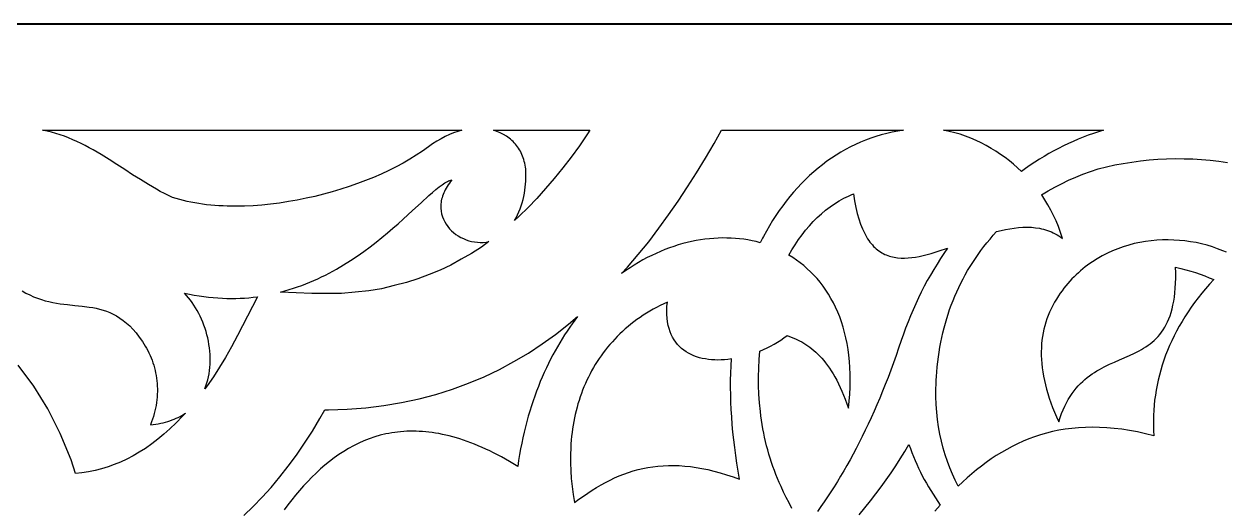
# Model space of a CAD drawing. Extents: x -52 to 65, y 51 to 91.
# Drawn here: x -30.65 to 4.06, y 77.39 to 91.4 of the extents above; entities that cross this region are included whole.
import ezdxf

# ---------------------------------------------------------------- set-up
doc = ezdxf.new("R2010")
doc.units = 0
doc.header["$MEASUREMENT"] = 0
doc.layers.add('LAYER_1', color=18, linetype='CONTINUOUS')

msp = doc.modelspace()

# ---------------------------------------------------------------- linework, layer by layer
at = {"layer": 'LAYER_1'}
for points in [[(64.584, 91.402), (-30.084, 91.402), (-51.868, 91.402)], [(64.584, 91.388), (-51.868, 91.388)], [(4.13, 84.795), (4.024, 84.838), (3.874, 84.896), (3.722, 84.948), (3.568, 84.995), (3.411, 85.035), (3.252, 85.07), (3.092, 85.098), (2.93, 85.121), (2.768, 85.137), (2.605, 85.147), (2.441, 85.151), (2.277, 85.149), (2.113, 85.14), (1.95, 85.125), (1.787, 85.104), (1.625, 85.075), (1.464, 85.041), (1.304, 84.999), (1.146, 84.951), (0.991, 84.896), (0.837, 84.834), (0.686, 84.765), (0.538, 84.689), (0.392, 84.606), (0.251, 84.515), (0.181, 84.467), (0.112, 84.418), (0.045, 84.366), (-0.022, 84.313), (-0.088, 84.258), (-0.152, 84.201), (-0.216, 84.142), (-0.278, 84.081), (-0.339, 84.019), (-0.399, 83.954), (-0.458, 83.888), (-0.515, 83.82), (-0.572, 83.749), (-0.626, 83.677), (-0.68, 83.603), (-0.732, 83.527), (-0.79, 83.437), (-0.844, 83.345), (-0.895, 83.252), (-0.942, 83.158), (-0.986, 83.062), (-1.027, 82.965), (-1.064, 82.867), (-1.097, 82.767), (-1.126, 82.665), (-1.152, 82.563), (-1.174, 82.458), (-1.193, 82.353), (-1.207, 82.245), (-1.218, 82.137), (-1.225, 82.026), (-1.228, 81.914), (-1.227, 81.8), (-1.223, 81.685), (-1.214, 81.568), (-1.201, 81.449), (-1.184, 81.329), (-1.163, 81.207), (-1.138, 81.083), (-1.109, 80.957), (-1.076, 80.83), (-1.038, 80.7), (-0.996, 80.569), (-0.95, 80.436), (-0.9, 80.301), (-0.845, 80.164), (-0.786, 80.025), (-0.723, 79.884), (-0.682, 80.007), (-0.64, 80.123), (-0.595, 80.233), (-0.547, 80.338), (-0.497, 80.437), (-0.445, 80.53), (-0.391, 80.618), (-0.335, 80.702), (-0.277, 80.78), (-0.217, 80.855), (-0.156, 80.925), (-0.093, 80.991), (-0.029, 81.053), (0.037, 81.111), (0.104, 81.166), (0.172, 81.218), (0.241, 81.268), (0.311, 81.314), (0.382, 81.358), (0.453, 81.399), (0.597, 81.477), (0.743, 81.548), (0.89, 81.614), (1.036, 81.678), (1.325, 81.803), (1.465, 81.869), (1.602, 81.939), (1.669, 81.976), (1.734, 82.015), (1.799, 82.055), (1.861, 82.098), (1.923, 82.144), (1.982, 82.191), (2.04, 82.242), (2.096, 82.296), (2.15, 82.353), (2.202, 82.414), (2.251, 82.478), (2.299, 82.546), (2.344, 82.619), (2.386, 82.696), (2.426, 82.777), (2.463, 82.863), (2.498, 82.955), (2.529, 83.051), (2.557, 83.153), (2.583, 83.261), (2.605, 83.375), (2.623, 83.495), (2.638, 83.621), (2.65, 83.754), (2.658, 83.893), (2.662, 84.04), (2.662, 84.194), (2.658, 84.356), (2.807, 84.323), (2.953, 84.286), (3.095, 84.246), (3.235, 84.203), (3.371, 84.156), (3.504, 84.107), (3.634, 84.055), (3.761, 83.999), (3.642, 83.868), (3.527, 83.736), (3.417, 83.603), (3.311, 83.469), (3.209, 83.335), (3.112, 83.199), (3.019, 83.063), (2.93, 82.926), (2.845, 82.789), (2.765, 82.651), (2.689, 82.512), (2.617, 82.372), (2.549, 82.232), (2.485, 82.092), (2.426, 81.95), (2.37, 81.809), (2.319, 81.666), (2.272, 81.523), (2.228, 81.38), (2.189, 81.236), (2.154, 81.092), (2.123, 80.947), (2.096, 80.802), (2.073, 80.656), (2.053, 80.51), (2.038, 80.364), (2.027, 80.217), (2.019, 80.07), (2.016, 79.923), (2.016, 79.775), (2.02, 79.627), (2.028, 79.479), (1.789, 79.539), (1.555, 79.59), (1.326, 79.633), (1.102, 79.667), (0.883, 79.694), (0.668, 79.712), (0.458, 79.723), (0.251, 79.726), (0.05, 79.723), (-0.148, 79.711), (-0.341, 79.693), (-0.531, 79.669), (-0.716, 79.637), (-0.898, 79.599), (-1.076, 79.555), (-1.25, 79.505), (-1.421, 79.449), (-1.589, 79.387), (-1.753, 79.32), (-1.914, 79.247), (-2.072, 79.169), (-2.227, 79.086), (-2.379, 78.998), (-2.528, 78.906), (-2.674, 78.809), (-2.818, 78.708), (-2.959, 78.602), (-3.098, 78.493), (-3.234, 78.38), (-3.368, 78.263), (-3.5, 78.143), (-3.63, 78.02), (-3.717, 78.193), (-3.798, 78.37), (-3.874, 78.552), (-3.944, 78.738), (-4.008, 78.929), (-4.065, 79.124), (-4.116, 79.323), (-4.16, 79.527), (-4.198, 79.736), (-4.228, 79.949), (-4.251, 80.167), (-4.267, 80.389), (-4.275, 80.616), (-4.275, 80.848), (-4.272, 80.965), (-4.267, 81.084), (-4.26, 81.204), (-4.251, 81.325), (-4.237, 81.472), (-4.221, 81.617), (-4.203, 81.761), (-4.182, 81.904), (-4.159, 82.046), (-4.132, 82.186), (-4.104, 82.326), (-4.072, 82.463), (-4.039, 82.6), (-4.002, 82.735), (-3.963, 82.87), (-3.921, 83.002), (-3.877, 83.134), (-3.83, 83.264), (-3.78, 83.393), (-3.728, 83.521), (-3.673, 83.648), (-3.615, 83.773), (-3.554, 83.897), (-3.491, 84.02), (-3.425, 84.141), (-3.357, 84.261), (-3.285, 84.38), (-3.211, 84.498), (-3.134, 84.614), (-3.055, 84.729), (-2.972, 84.843), (-2.887, 84.955), (-2.799, 85.066), (-2.708, 85.176), (-2.614, 85.285), (-2.518, 85.392), (-2.389, 85.423), (-2.261, 85.451), (-2.133, 85.474), (-2.007, 85.493), (-1.882, 85.507), (-1.757, 85.516), (-1.634, 85.518), (-1.513, 85.514), (-1.393, 85.503), (-1.275, 85.485), (-1.217, 85.472), (-1.159, 85.458), (-1.102, 85.442), (-1.045, 85.424), (-0.989, 85.403), (-0.934, 85.381), (-0.879, 85.356), (-0.824, 85.328), (-0.77, 85.298), (-0.717, 85.266), (-0.665, 85.231), (-0.613, 85.194), (-0.669, 85.367), (-0.731, 85.535), (-0.799, 85.698), (-0.872, 85.857), (-0.95, 86.011), (-1.033, 86.161), (-1.121, 86.308), (-1.214, 86.451), (-1.219, 86.451), (-1.031, 86.566), (-0.838, 86.675), (-0.64, 86.778), (-0.438, 86.876), (-0.232, 86.967), (-0.021, 87.053), (0.194, 87.133), (0.414, 87.207), (0.655, 87.267), (0.898, 87.319), (1.144, 87.366), (1.391, 87.405), (1.641, 87.438), (1.892, 87.465), (2.144, 87.484), (2.397, 87.497), (2.65, 87.502), (2.903, 87.501), (3.157, 87.493), (3.41, 87.477), (3.662, 87.455), (3.913, 87.425), (4.162, 87.388)], [(-8.442, 77.377), (-8.523, 77.533), (-8.602, 77.691), (-8.679, 77.849), (-8.753, 78.009), (-8.805, 78.123), (-8.855, 78.238), (-8.903, 78.354), (-8.948, 78.471), (-8.991, 78.589), (-9.032, 78.708), (-9.07, 78.828), (-9.106, 78.948), (-9.141, 79.069), (-9.173, 79.191), (-9.202, 79.313), (-9.23, 79.436), (-9.256, 79.559), (-9.279, 79.683), (-9.301, 79.807), (-9.32, 79.932), (-9.337, 80.057), (-9.353, 80.182), (-9.377, 80.433), (-9.394, 80.684), (-9.403, 80.936), (-9.404, 81.186), (-9.398, 81.437), (-9.385, 81.686), (-9.365, 81.933), (-9.26, 81.978), (-9.157, 82.026), (-9.056, 82.078), (-8.957, 82.133), (-8.86, 82.191), (-8.765, 82.251), (-8.672, 82.314), (-8.581, 82.379), (-8.459, 82.336), (-8.337, 82.286), (-8.217, 82.228), (-8.157, 82.196), (-8.097, 82.162), (-8.037, 82.125), (-7.978, 82.086), (-7.92, 82.044), (-7.861, 81.999), (-7.803, 81.951), (-7.746, 81.9), (-7.688, 81.845), (-7.632, 81.787), (-7.575, 81.726), (-7.52, 81.66), (-7.464, 81.591), (-7.409, 81.518), (-7.355, 81.441), (-7.302, 81.359), (-7.249, 81.273), (-7.196, 81.182), (-7.144, 81.087), (-7.093, 80.986), (-7.042, 80.881), (-6.993, 80.771), (-6.943, 80.655), (-6.895, 80.534), (-6.847, 80.407), (-6.8, 80.274), (-6.779, 80.481), (-6.764, 80.684), (-6.755, 80.882), (-6.751, 81.076), (-6.753, 81.266), (-6.76, 81.451), (-6.773, 81.632), (-6.792, 81.809), (-6.815, 81.981), (-6.843, 82.149), (-6.877, 82.312), (-6.915, 82.471), (-6.958, 82.625), (-7.006, 82.775), (-7.058, 82.92), (-7.115, 83.061), (-7.175, 83.198), (-7.241, 83.33), (-7.31, 83.458), (-7.383, 83.581), (-7.46, 83.699), (-7.54, 83.814), (-7.625, 83.923), (-7.713, 84.028), (-7.804, 84.129), (-7.898, 84.225), (-7.996, 84.317), (-8.097, 84.404), (-8.201, 84.486), (-8.307, 84.564), (-8.417, 84.637), (-8.529, 84.706), (-8.439, 84.862), (-8.345, 85.012), (-8.248, 85.158), (-8.147, 85.298), (-8.042, 85.432), (-7.934, 85.561), (-7.822, 85.683), (-7.706, 85.799), (-7.587, 85.909), (-7.464, 86.012), (-7.338, 86.108), (-7.208, 86.197), (-7.075, 86.279), (-7.007, 86.318), (-6.939, 86.354), (-6.87, 86.388), (-6.799, 86.421), (-6.729, 86.451), (-6.657, 86.48), (-6.625, 86.279), (-6.589, 86.092), (-6.549, 85.919), (-6.504, 85.758), (-6.455, 85.61), (-6.429, 85.541), (-6.401, 85.474), (-6.373, 85.411), (-6.344, 85.35), (-6.314, 85.293), (-6.283, 85.238), (-6.251, 85.185), (-6.218, 85.136), (-6.184, 85.089), (-6.149, 85.044), (-6.113, 85.003), (-6.077, 84.963), (-6.039, 84.926), (-6.001, 84.892), (-5.962, 84.86), (-5.922, 84.83), (-5.881, 84.802), (-5.839, 84.777), (-5.797, 84.754), (-5.754, 84.732), (-5.71, 84.713), (-5.666, 84.696), (-5.62, 84.681), (-5.574, 84.668), (-5.48, 84.647), (-5.384, 84.633), (-5.284, 84.625), (-5.183, 84.624), (-5.079, 84.629), (-4.973, 84.639), (-4.865, 84.654), (-4.755, 84.674), (-4.643, 84.698), (-4.529, 84.726), (-4.414, 84.758), (-4.298, 84.793), (-4.18, 84.83), (-3.94, 84.911), (-4.044, 84.76), (-4.145, 84.607), (-4.243, 84.451), (-4.339, 84.293), (-4.433, 84.133), (-4.523, 83.97), (-4.611, 83.806), (-4.697, 83.639), (-4.779, 83.47), (-4.859, 83.3), (-4.936, 83.127), (-5.01, 82.953), (-5.081, 82.777), (-5.15, 82.598), (-5.215, 82.418), (-5.277, 82.237), (-5.352, 82.016), (-5.427, 81.799), (-5.503, 81.586), (-5.581, 81.376), (-5.659, 81.169), (-5.738, 80.966), (-5.818, 80.767), (-5.899, 80.57), (-5.981, 80.377), (-6.064, 80.187), (-6.147, 80.001), (-6.232, 79.817), (-6.317, 79.637), (-6.404, 79.46), (-6.491, 79.286), (-6.579, 79.115), (-6.668, 78.947), (-6.758, 78.782), (-6.848, 78.62), (-6.94, 78.461), (-7.032, 78.305), (-7.125, 78.152), (-7.219, 78.001), (-7.314, 77.853), (-7.409, 77.708), (-7.505, 77.566), (-7.602, 77.427), (-7.7, 77.29)], [(-30.702, 83.675), (-30.598, 83.612), (-30.487, 83.556), (-30.374, 83.505), (-30.262, 83.46), (-30.15, 83.422), (-30.039, 83.39), (-29.929, 83.362), (-29.819, 83.339), (-29.711, 83.319), (-29.603, 83.303), (-29.389, 83.276), (-29.178, 83.255), (-28.971, 83.233), (-28.766, 83.206), (-28.664, 83.189), (-28.564, 83.169), (-28.464, 83.146), (-28.365, 83.117), (-28.266, 83.084), (-28.168, 83.045), (-28.071, 83), (-27.974, 82.948), (-27.879, 82.888), (-27.784, 82.82), (-27.689, 82.744), (-27.595, 82.658), (-27.502, 82.562), (-27.41, 82.455), (-27.318, 82.338), (-27.227, 82.208), (-27.185, 82.144), (-27.145, 82.078), (-27.107, 82.012), (-27.071, 81.945), (-27.037, 81.876), (-27.005, 81.807), (-26.975, 81.737), (-26.948, 81.666), (-26.923, 81.594), (-26.9, 81.521), (-26.879, 81.447), (-26.86, 81.373), (-26.844, 81.298), (-26.83, 81.223), (-26.818, 81.146), (-26.808, 81.07), (-26.801, 80.992), (-26.796, 80.915), (-26.794, 80.836), (-26.794, 80.758), (-26.797, 80.679), (-26.802, 80.6), (-26.809, 80.52), (-26.819, 80.44), (-26.832, 80.36), (-26.847, 80.28), (-26.864, 80.2), (-26.885, 80.12), (-26.908, 80.039), (-26.933, 79.959), (-26.961, 79.879), (-26.992, 79.799), (-26.915, 79.807), (-26.84, 79.817), (-26.767, 79.829), (-26.696, 79.843), (-26.627, 79.858), (-26.559, 79.876), (-26.493, 79.894), (-26.429, 79.915), (-26.368, 79.937), (-26.307, 79.96), (-26.249, 79.985), (-26.193, 80.012), (-26.138, 80.04), (-26.085, 80.069), (-25.985, 80.13), (-26.071, 80.046), (-26.248, 79.855), (-26.43, 79.684), (-26.606, 79.523), (-26.782, 79.376), (-26.959, 79.243), (-27.14, 79.11), (-27.322, 79.001), (-27.499, 78.897), (-27.68, 78.801), (-27.861, 78.719), (-28.043, 78.646), (-28.22, 78.583), (-28.406, 78.518), (-28.591, 78.474), (-28.788, 78.432), (-28.979, 78.404), (-29.16, 78.386), (-29.29, 78.783), (-29.604, 79.547), (-29.963, 80.263), (-30.368, 80.915), (-30.817, 81.525)], [(-24.29, 77.171), (-24.028, 77.431), (-23.765, 77.701), (-23.506, 77.986), (-23.254, 78.29), (-23.011, 78.599), (-22.771, 78.921), (-22.542, 79.263), (-22.309, 79.614), (-22.094, 79.983), (-21.951, 80.234), (-21.845, 80.234), (-21.301, 80.245), (-20.762, 80.287), (-20.241, 80.354), (-19.73, 80.439), (-19.224, 80.552), (-18.737, 80.677), (-18.255, 80.824), (-17.797, 80.999), (-17.343, 81.185), (-16.899, 81.398), (-16.479, 81.629), (-16.063, 81.873), (-15.662, 82.138), (-15.276, 82.413), (-14.903, 82.707), (-14.64, 82.93), (-14.717, 82.828), (-14.793, 82.724), (-14.868, 82.619), (-14.941, 82.511), (-15.013, 82.4), (-15.084, 82.288), (-15.154, 82.174), (-15.223, 82.057), (-15.29, 81.938), (-15.355, 81.818), (-15.42, 81.694), (-15.482, 81.569), (-15.543, 81.442), (-15.603, 81.312), (-15.661, 81.18), (-15.718, 81.046), (-15.772, 80.91), (-15.826, 80.771), (-15.877, 80.63), (-15.926, 80.487), (-15.974, 80.342), (-16.02, 80.195), (-16.064, 80.045), (-16.106, 79.893), (-16.146, 79.738), (-16.184, 79.582), (-16.22, 79.423), (-16.254, 79.262), (-16.286, 79.098), (-16.316, 78.932), (-16.344, 78.764), (-16.369, 78.594), (-16.606, 78.736), (-16.839, 78.866), (-17.067, 78.986), (-17.179, 79.041), (-17.291, 79.094), (-17.401, 79.143), (-17.511, 79.191), (-17.619, 79.235), (-17.727, 79.277), (-17.833, 79.316), (-17.938, 79.353), (-18.043, 79.387), (-18.146, 79.419), (-18.248, 79.448), (-18.35, 79.474), (-18.45, 79.499), (-18.549, 79.52), (-18.648, 79.54), (-18.745, 79.557), (-18.842, 79.571), (-18.938, 79.584), (-19.032, 79.594), (-19.126, 79.602), (-19.219, 79.607), (-19.311, 79.611), (-19.402, 79.612), (-19.492, 79.611), (-19.581, 79.608), (-19.669, 79.603), (-19.757, 79.596), (-19.844, 79.587), (-19.929, 79.576), (-20.014, 79.563), (-20.098, 79.548), (-20.181, 79.531), (-20.345, 79.492), (-20.506, 79.445), (-20.664, 79.391), (-20.818, 79.331), (-20.969, 79.264), (-21.117, 79.19), (-21.263, 79.111), (-21.405, 79.025), (-21.545, 78.934), (-21.681, 78.837), (-21.815, 78.736), (-21.947, 78.629), (-22.075, 78.517), (-22.201, 78.401), (-22.325, 78.28), (-22.446, 78.156), (-22.565, 78.027), (-22.682, 77.895), (-22.796, 77.76), (-22.908, 77.621), (-23.018, 77.48), (-23.125, 77.335)], [(-6.496, 77.188), (-6.33, 77.39), (-6.168, 77.593), (-6.012, 77.796), (-5.861, 78), (-5.714, 78.203), (-5.573, 78.407), (-5.436, 78.611), (-5.304, 78.815), (-5.176, 79.02), (-5.053, 79.224), (-5.013, 79.108), (-4.971, 78.993), (-4.926, 78.879), (-4.879, 78.765), (-4.83, 78.653), (-4.778, 78.541), (-4.724, 78.43), (-4.668, 78.32), (-4.61, 78.211), (-4.55, 78.103), (-4.488, 77.996), (-4.424, 77.89), (-4.291, 77.68), (-4.151, 77.474), (-4.305, 77.298)]]:
    msp.add_lwpolyline(points, dxfattribs=at)
for points in [[(-17.987, 88.323), (-18.106, 88.289), (-18.225, 88.248), (-18.346, 88.2), (-18.467, 88.144), (-18.588, 88.08), (-18.711, 88.009), (-18.833, 87.929), (-18.956, 87.84), (-19.125, 87.719), (-19.304, 87.601), (-19.491, 87.485), (-19.687, 87.373), (-19.891, 87.264), (-20.102, 87.159), (-20.319, 87.058), (-20.543, 86.96), (-20.773, 86.868), (-21.008, 86.779), (-21.248, 86.695), (-21.491, 86.616), (-21.738, 86.543), (-21.988, 86.474), (-22.24, 86.411), (-22.494, 86.354), (-22.75, 86.302), (-23.006, 86.257), (-23.262, 86.218), (-23.518, 86.185), (-23.773, 86.16), (-24.026, 86.141), (-24.278, 86.129), (-24.527, 86.125), (-24.772, 86.128), (-24.894, 86.132), (-25.014, 86.139), (-25.134, 86.147), (-25.252, 86.158), (-25.369, 86.17), (-25.485, 86.185), (-25.599, 86.201), (-25.712, 86.22), (-25.824, 86.241), (-25.934, 86.264), (-26.043, 86.289), (-26.149, 86.317), (-26.254, 86.346), (-26.358, 86.378), (-26.475, 86.434), (-26.592, 86.494), (-26.709, 86.555), (-26.824, 86.619), (-27.054, 86.753), (-27.282, 86.894), (-27.509, 87.038), (-27.735, 87.185), (-27.962, 87.332), (-28.19, 87.477), (-28.419, 87.618), (-28.65, 87.753), (-28.766, 87.818), (-28.884, 87.88), (-29.002, 87.94), (-29.121, 87.997), (-29.241, 88.051), (-29.362, 88.102), (-29.484, 88.149), (-29.608, 88.193), (-29.732, 88.232), (-29.858, 88.267), (-29.986, 88.297), (-30.115, 88.323)], [(-14.287, 88.323), (-14.35, 88.219), (-14.588, 87.874), (-14.826, 87.549), (-15.07, 87.233), (-15.314, 86.926), (-15.567, 86.641), (-15.814, 86.347), (-16.073, 86.09), (-16.331, 85.833), (-16.464, 85.711), (-16.416, 85.792), (-16.373, 85.876), (-16.334, 85.962), (-16.298, 86.049), (-16.267, 86.138), (-16.24, 86.228), (-16.216, 86.318), (-16.196, 86.409), (-16.178, 86.499), (-16.164, 86.588), (-16.153, 86.676), (-16.145, 86.763), (-16.139, 86.848), (-16.135, 86.931), (-16.134, 87.01), (-16.135, 87.087), (-16.137, 87.146), (-16.141, 87.204), (-16.148, 87.26), (-16.157, 87.316), (-16.167, 87.37), (-16.18, 87.423), (-16.194, 87.475), (-16.21, 87.526), (-16.229, 87.575), (-16.249, 87.623), (-16.27, 87.67), (-16.294, 87.715), (-16.319, 87.76), (-16.346, 87.803), (-16.374, 87.844), (-16.404, 87.884), (-16.436, 87.923), (-16.469, 87.96), (-16.504, 87.996), (-16.54, 88.031), (-16.578, 88.063), (-16.617, 88.095), (-16.657, 88.125), (-16.699, 88.153), (-16.786, 88.205), (-16.878, 88.251), (-16.975, 88.29), (-17.075, 88.323)], [(-5.215, 88.323), (-5.378, 88.299), (-5.539, 88.269), (-5.697, 88.234), (-5.854, 88.193), (-6.008, 88.148), (-6.161, 88.097), (-6.311, 88.041), (-6.459, 87.981), (-6.604, 87.915), (-6.748, 87.845), (-6.889, 87.77), (-7.027, 87.69), (-7.164, 87.606), (-7.298, 87.518), (-7.429, 87.425), (-7.558, 87.328), (-7.685, 87.226), (-7.809, 87.12), (-7.93, 87.011), (-8.049, 86.897), (-8.165, 86.78), (-8.279, 86.658), (-8.39, 86.533), (-8.498, 86.404), (-8.604, 86.272), (-8.707, 86.136), (-8.807, 85.997), (-8.904, 85.854), (-8.999, 85.708), (-9.09, 85.559), (-9.179, 85.407), (-9.264, 85.251), (-9.287, 85.203), (-9.31, 85.157), (-9.359, 85.069), (-9.475, 85.099), (-9.593, 85.125), (-9.712, 85.148), (-9.832, 85.167), (-9.954, 85.182), (-10.076, 85.193), (-10.199, 85.201), (-10.324, 85.205), (-10.449, 85.206), (-10.575, 85.202), (-10.701, 85.195), (-10.828, 85.184), (-10.956, 85.17), (-11.084, 85.151), (-11.212, 85.129), (-11.341, 85.104), (-11.47, 85.074), (-11.599, 85.041), (-11.728, 85.004), (-11.856, 84.963), (-11.985, 84.918), (-12.113, 84.869), (-12.241, 84.817), (-12.369, 84.761), (-12.496, 84.701), (-12.623, 84.637), (-12.749, 84.57), (-12.874, 84.498), (-12.998, 84.423), (-13.122, 84.344), (-13.244, 84.261), (-13.366, 84.174), (-13.194, 84.358), (-12.888, 84.732), (-12.582, 85.098), (-12.286, 85.485), (-12.005, 85.877), (-11.728, 86.275), (-11.46, 86.687), (-11.198, 87.092), (-10.94, 87.513), (-10.687, 87.944), (-10.477, 88.323)], [(0.577, 88.323), (0.428, 88.278), (0.281, 88.23), (0.134, 88.178), (-0.012, 88.123), (-0.157, 88.064), (-0.301, 88.003), (-0.444, 87.938), (-0.586, 87.87), (-0.728, 87.799), (-0.868, 87.725), (-1.007, 87.648), (-1.144, 87.568), (-1.281, 87.484), (-1.416, 87.398), (-1.549, 87.309), (-1.682, 87.217), (-1.72, 87.189), (-1.801, 87.134), (-1.912, 87.237), (-2.029, 87.338), (-2.15, 87.437), (-2.275, 87.533), (-2.405, 87.626), (-2.539, 87.715), (-2.676, 87.8), (-2.817, 87.881), (-2.962, 87.958), (-3.11, 88.029), (-3.261, 88.094), (-3.416, 88.154), (-3.573, 88.207), (-3.732, 88.253), (-3.895, 88.292), (-3.977, 88.308), (-4.059, 88.323)], [(-17.204, 85.103), (-17.419, 84.942), (-17.711, 84.755), (-18.006, 84.589), (-18.302, 84.423), (-18.618, 84.272), (-18.933, 84.148), (-19.257, 84.021), (-19.592, 83.917), (-19.945, 83.826), (-20.308, 83.738), (-20.681, 83.68), (-21.072, 83.636), (-21.468, 83.602), (-21.884, 83.595), (-22.323, 83.595), (-23.235, 83.641), (-23.108, 83.675), (-22.984, 83.711), (-22.861, 83.75), (-22.739, 83.791), (-22.619, 83.834), (-22.501, 83.879), (-22.384, 83.926), (-22.269, 83.975), (-22.156, 84.026), (-22.044, 84.079), (-21.934, 84.133), (-21.825, 84.189), (-21.612, 84.305), (-21.406, 84.426), (-21.206, 84.551), (-21.012, 84.68), (-20.825, 84.812), (-20.643, 84.945), (-20.468, 85.08), (-20.299, 85.216), (-20.136, 85.351), (-19.979, 85.485), (-19.828, 85.618), (-19.683, 85.748), (-19.412, 85.997), (-19.164, 86.228), (-18.94, 86.433), (-18.836, 86.525), (-18.739, 86.608), (-18.647, 86.682), (-18.561, 86.746), (-18.481, 86.799), (-18.406, 86.841), (-18.371, 86.857), (-18.337, 86.87), (-18.305, 86.88), (-18.274, 86.887), (-18.313, 86.839), (-18.349, 86.791), (-18.383, 86.744), (-18.414, 86.696), (-18.442, 86.649), (-18.468, 86.602), (-18.491, 86.556), (-18.512, 86.509), (-18.531, 86.463), (-18.547, 86.417), (-18.56, 86.372), (-18.572, 86.326), (-18.581, 86.282), (-18.588, 86.237), (-18.593, 86.193), (-18.595, 86.15), (-18.595, 86.064), (-18.586, 85.981), (-18.571, 85.9), (-18.548, 85.821), (-18.518, 85.746), (-18.483, 85.673), (-18.441, 85.604), (-18.394, 85.538), (-18.342, 85.475), (-18.285, 85.416), (-18.224, 85.361), (-18.159, 85.311), (-18.09, 85.264), (-18.018, 85.223), (-17.943, 85.186), (-17.865, 85.154), (-17.786, 85.127), (-17.705, 85.106), (-17.623, 85.09), (-17.539, 85.081), (-17.455, 85.077), (-17.371, 85.079), (-17.287, 85.088)], [(-23.899, 83.504), (-24.476, 82.379), (-24.648, 82.058), (-24.82, 81.744), (-25.001, 81.463), (-25.173, 81.185), (-25.355, 80.922), (-25.422, 80.837), (-25.389, 80.922), (-25.36, 81.008), (-25.335, 81.095), (-25.314, 81.184), (-25.297, 81.275), (-25.283, 81.366), (-25.273, 81.459), (-25.267, 81.552), (-25.264, 81.647), (-25.265, 81.741), (-25.269, 81.836), (-25.276, 81.931), (-25.287, 82.026), (-25.301, 82.121), (-25.318, 82.216), (-25.338, 82.31), (-25.36, 82.403), (-25.386, 82.495), (-25.415, 82.587), (-25.446, 82.677), (-25.48, 82.766), (-25.516, 82.853), (-25.556, 82.939), (-25.597, 83.023), (-25.641, 83.104), (-25.687, 83.184), (-25.736, 83.261), (-25.786, 83.336), (-25.839, 83.407), (-25.894, 83.477), (-25.951, 83.543), (-26.009, 83.605), (-25.868, 83.576), (-25.728, 83.55), (-25.59, 83.528), (-25.452, 83.508), (-25.316, 83.492), (-25.181, 83.479), (-25.047, 83.468), (-24.914, 83.461), (-24.783, 83.457), (-24.653, 83.455), (-24.524, 83.456), (-24.396, 83.461), (-24.27, 83.467), (-24.145, 83.477), (-24.021, 83.489)], [(-12.043, 83.351), (-12.149, 83.301), (-12.253, 83.25), (-12.355, 83.196), (-12.454, 83.142), (-12.552, 83.085), (-12.648, 83.027), (-12.741, 82.967), (-12.833, 82.905), (-12.922, 82.842), (-13.009, 82.777), (-13.095, 82.71), (-13.178, 82.642), (-13.259, 82.573), (-13.338, 82.502), (-13.415, 82.429), (-13.49, 82.355), (-13.563, 82.28), (-13.634, 82.203), (-13.703, 82.124), (-13.77, 82.045), (-13.835, 81.964), (-13.898, 81.882), (-13.958, 81.798), (-14.017, 81.713), (-14.074, 81.627), (-14.128, 81.54), (-14.181, 81.451), (-14.232, 81.361), (-14.28, 81.271), (-14.327, 81.179), (-14.372, 81.085), (-14.414, 80.991), (-14.455, 80.896), (-14.493, 80.8), (-14.53, 80.702), (-14.564, 80.604), (-14.597, 80.505), (-14.628, 80.405), (-14.656, 80.304), (-14.683, 80.202), (-14.707, 80.099), (-14.73, 79.995), (-14.75, 79.891), (-14.769, 79.785), (-14.786, 79.679), (-14.8, 79.572), (-14.813, 79.465), (-14.824, 79.356), (-14.832, 79.247), (-14.839, 79.138), (-14.846, 78.917), (-14.846, 78.693), (-14.838, 78.468), (-14.822, 78.24), (-14.798, 78.011), (-14.766, 77.78), (-14.727, 77.547), (-14.6, 77.642), (-14.473, 77.733), (-14.346, 77.82), (-14.218, 77.904), (-14.09, 77.983), (-13.961, 78.058), (-13.831, 78.129), (-13.7, 78.196), (-13.568, 78.258), (-13.436, 78.316), (-13.301, 78.369), (-13.166, 78.417), (-13.028, 78.46), (-12.889, 78.499), (-12.748, 78.532), (-12.606, 78.56), (-12.461, 78.583), (-12.314, 78.6), (-12.164, 78.612), (-12.012, 78.619), (-11.858, 78.619), (-11.701, 78.614), (-11.541, 78.603), (-11.378, 78.586), (-11.212, 78.563), (-11.042, 78.533), (-10.87, 78.498), (-10.694, 78.455), (-10.514, 78.406), (-10.33, 78.351), (-10.143, 78.289), (-9.952, 78.22), (-9.993, 78.451), (-10.03, 78.681), (-10.065, 78.909), (-10.095, 79.135), (-10.122, 79.36), (-10.145, 79.583), (-10.165, 79.804), (-10.182, 80.023), (-10.195, 80.24), (-10.205, 80.455), (-10.211, 80.668), (-10.213, 80.879), (-10.213, 81.088), (-10.209, 81.295), (-10.201, 81.5), (-10.19, 81.702), (-10.289, 81.689), (-10.386, 81.68), (-10.482, 81.674), (-10.578, 81.672), (-10.672, 81.674), (-10.764, 81.68), (-10.855, 81.689), (-10.944, 81.702), (-11.031, 81.719), (-11.116, 81.74), (-11.198, 81.765), (-11.278, 81.795), (-11.355, 81.828), (-11.429, 81.866), (-11.5, 81.908), (-11.568, 81.955), (-11.632, 82.006), (-11.692, 82.061), (-11.748, 82.121), (-11.801, 82.186), (-11.849, 82.256), (-11.892, 82.33), (-11.931, 82.409), (-11.965, 82.493), (-11.995, 82.582), (-12.019, 82.676), (-12.037, 82.776), (-12.05, 82.88), (-12.058, 82.99), (-12.059, 83.104), (-12.054, 83.225)]]:
    msp.add_lwpolyline(points, close=True, dxfattribs=at)

doc.saveas('drawing.dxf')
